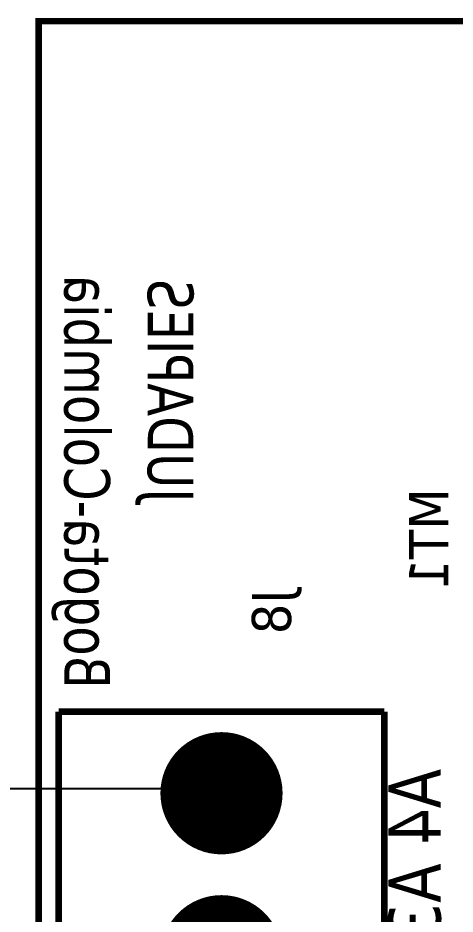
# Model space of a CAD drawing. Header units: millimetres. Extents: x 123.5 to 144.3, y 105.4 to 121.6.
# Drawn here: x 128.303 to 129.189, y 114.142 to 115.956 of the extents above; entities that cross this region are included whole.
import ezdxf

# ---------------------------------------------------------------- set-up
doc = ezdxf.new("R2010")
doc.units = ezdxf.units.MM
doc.layers.add('DESC', color=250, linetype='Continuous')
doc.layers.add('WIRES', color=7, linetype='Continuous')
doc.styles.get("Standard").update_dxf_attribs({"font": 'tahoma.ttf'})

# ---------------------------------------------------------------- blocks, each defined once
blk = doc.blocks.new('EPAD')
at = {"const_width": 0.5}
blk.add_lwpolyline([(-0.25, 0, 1), (0.25, 0, 1)], format="xyb", close=True, dxfattribs=at)
blk = doc.blocks.new('mufla rampa')
at = {"const_width": 0.008}
for points in [[(145.7571, 110.8458), (150.3083, 110.8458), (150.3083, 113.7552), (145.7571, 113.7552), (145.7571, 110.8458)], [(145.7571, 110.8458), (150.3083, 110.8458), (150.3083, 113.7552), (145.7571, 113.7552), (145.7571, 110.8458)], [(145.7571, 110.8458), (150.3083, 110.8458), (150.3083, 113.7552), (145.7571, 113.7552), (145.7571, 110.8458)], [(145.7815, 112.908), (146.1815, 112.908)], [(145.7815, 112.108), (146.1815, 112.108), (146.1815, 112.908)], [(145.7815, 112.908), (145.7815, 112.108)], [(145.7815, 112.908), (146.1815, 112.908)], [(145.7815, 112.108), (146.1815, 112.108), (146.1815, 112.908)], [(145.7815, 112.908), (145.7815, 112.108)], [(145.7815, 112.908), (146.1815, 112.908)], [(145.7815, 112.108), (146.1815, 112.108), (146.1815, 112.908)], [(145.7815, 112.908), (145.7815, 112.108)]]:
    blk.add_lwpolyline(points, dxfattribs=at)
at = {"xscale": 0.15, "yscale": 0.15}
for p in [(145.9815, 112.808), (145.9815, 112.608)]:
    blk.add_blockref('EPAD', p, dxfattribs=at)
at = {"text_generation_flag": 2}
for s, height, rotation, width, p in [('Bogota-Colombia', 0.056, 270, 0.892857, (145.7886, 112.9363)), ('Bogota-Colombia', 0.056, 270, 0.892857, (145.7886, 112.9363)), ('Bogota-Colombia', 0.056, 270, 0.892857, (145.7886, 112.9363)), ('JUDAPIES', 0.056, 270, 0.892857, (145.891, 113.1647)), ('JUDAPIES', 0.056, 270, 0.892857, (145.891, 113.1647)), ('JUDAPIES', 0.056, 270, 0.892857, (145.891, 113.1647)), ('MT1', 0.048, 90, 1.041667, (146.2598, 113.1822)), ('MT1', 0.048, 90, 1.041667, (146.2598, 113.1822)), ('MT1', 0.048, 90, 1.041667, (146.2598, 113.1822)), ('J8', 0.048, 90, 1.041667, (146.0668, 113.058)), ('J8', 0.048, 90, 1.041667, (146.0668, 113.058)), ('J8', 0.048, 90, 1.041667, (146.0668, 113.058)), ('A4 A3   GND', 0.064, 90, 0.9375, (146.2504, 112.8379)), ('A4 A3   GND', 0.064, 90, 0.9375, (146.2504, 112.8379)), ('A4 A3   GND', 0.064, 90, 0.9375, (146.2504, 112.8379))]:
    blk.add_text(s, height=height, rotation=rotation, dxfattribs=dict(at, width=width)).set_placement(p)

msp = doc.modelspace()

# ---------------------------------------------------------------- linework, layer by layer
at = {"layer": 'WIRES'}
msp.add_line((128.7795, 114.3955), (126.9606, 114.3955), dxfattribs=at)

# ---------------------------------------------------------------- block references
at = {"layer": 'DESC', "xscale": 1.65, "yscale": 1.65, "zscale": 1.65}
msp.add_blockref('mufla rampa', (-112.1538, -71.7467), dxfattribs=at)

doc.saveas('drawing.dxf')
